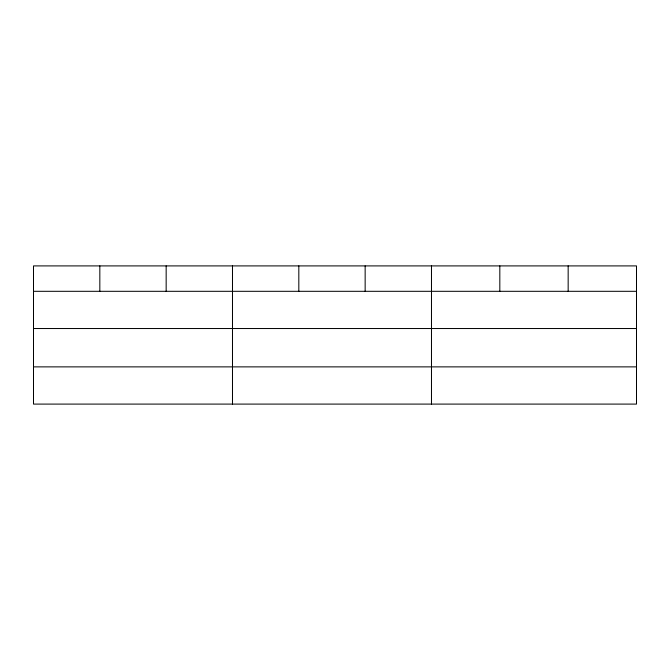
<?xml version="1.0" encoding="UTF-8"?>
<svg xmlns="http://www.w3.org/2000/svg" width="670" height="670" viewBox="0 0 670 670"><rect width="100%" height="100%" fill="white"/><g stroke="black" fill="none" stroke-linecap="round" stroke-linejoin="round"><path stroke-width="1" d="M636.5 328.526L636.5 265.906L33.5 265.906L33.5 404.094L636.5 404.094L636.5 328.526L33.5 328.526M33.5 291.308L636.5 291.308M33.5 366.875L636.5 366.875M568.16 265.906L568.16 291.308M499.82 265.906L499.82 291.308M431.48 265.906L431.48 404.094M365.15 265.906L365.15 291.308M298.82 265.906L298.82 291.308M232.49 265.906L232.49 404.094M166.16 265.906L166.16 291.308M99.83 265.906L99.83 291.308"/></g></svg>
